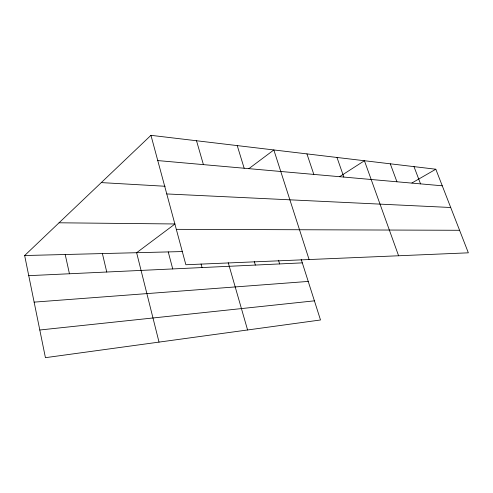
<?xml version="1.0" encoding="UTF-8"?>
<svg xmlns="http://www.w3.org/2000/svg" width="493" height="493" viewBox="0 0 493 493"><rect width="100%" height="100%" fill="white"/><g stroke="black" fill="none" stroke-linecap="round" stroke-linejoin="round"><path stroke-width="0.74" d="M301.186 259.318L320.505 319.982L45.43 357.671L24.65 255.528L150.957 135.328L435.818 169.228L468.35 252.823L185.861 264.741L150.957 135.328M248.792 168.717L273.843 149.958L309.099 259.546M339.603 176.685L364.426 160.736L398.597 255.768M411.926 182.983L435.818 169.228M39.804 330.002L314.405 300.835M34.128 302.129L308.224 281.423M28.748 275.667L302.32 262.868M24.65 255.528L182.509 251.559M176.309 229.337L459.575 230.28M59.049 222.793L175.015 223.97L136.629 252.712L159.023 342.105M166.763 193.94L450.707 207.498M101.281 182.601L165.167 186.262M157.76 160.576L442.264 185.799M413.991 166.634L420.541 183.871M390.277 163.812L396.933 181.781M336.996 157.47L343.824 177.067M306.936 153.896L313.825 174.411M278.508 260.255L279.642 263.928M237.232 145.601L244.164 168.236M254.265 261.444L255.349 265.068M196.516 140.751L203.412 164.619M228.234 262.701L247.585 329.971M201.064 264.001L202.05 267.563M168.242 251.923L172.729 268.931M102.396 253.575L106.753 272.019M65.205 254.511L69.445 273.763"/></g></svg>
